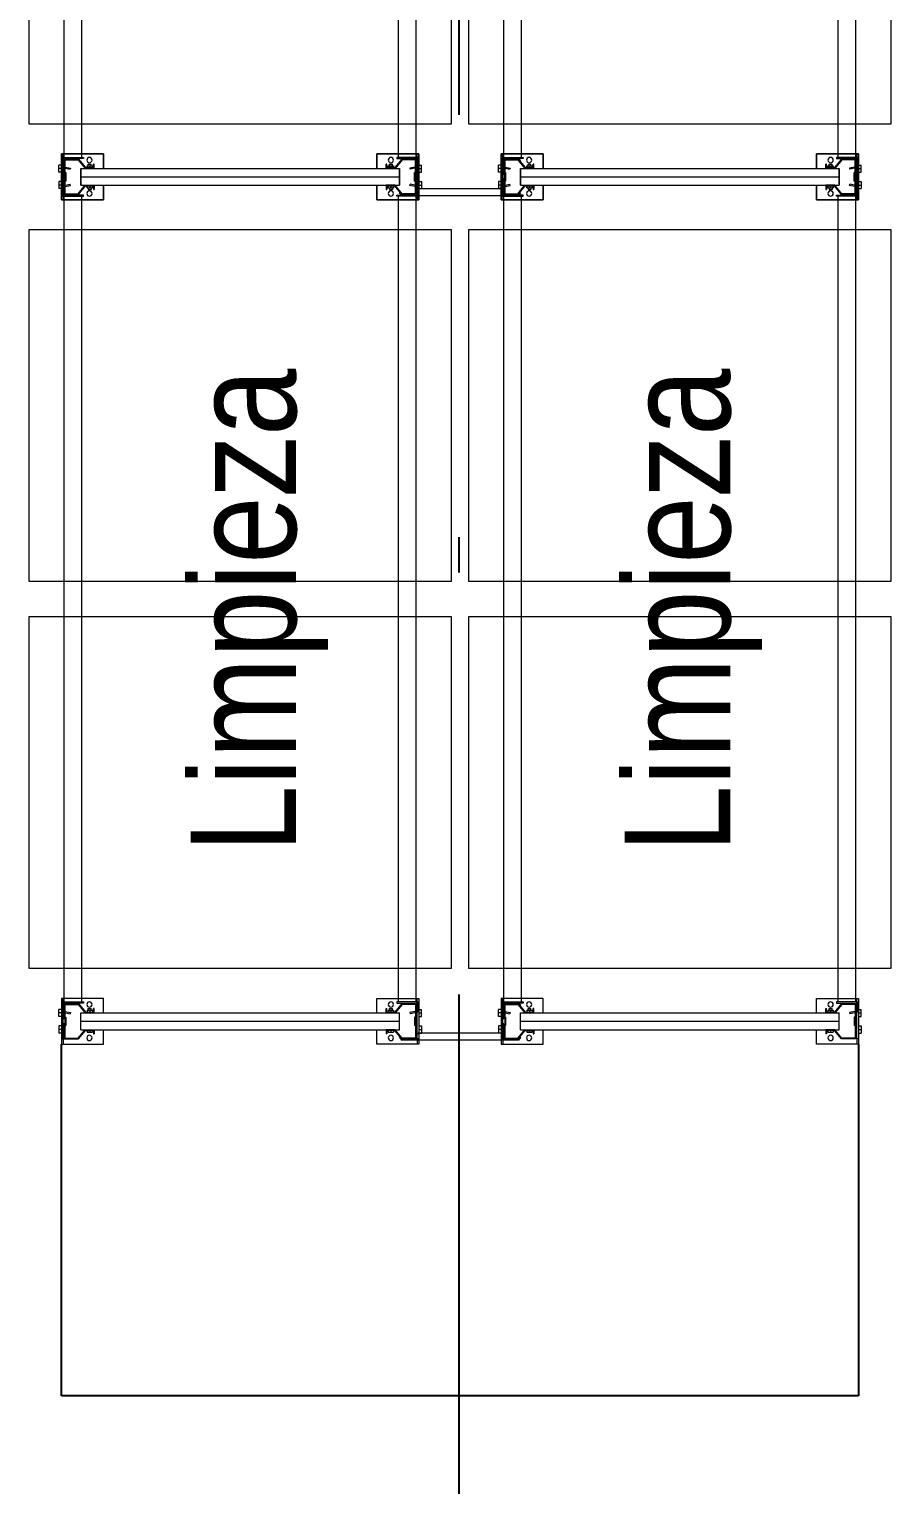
# Model space of a CAD drawing. Header units: metres. Extents: x 0 to 8715937, y -236336 to 216.
# Drawn here: x 121.426 to 123.876, y 52.287 to 56.424 of the extents above; entities that cross this region are included whole.
import ezdxf

# ---------------------------------------------------------------- set-up
doc = ezdxf.new("R2010")
doc.units = ezdxf.units.M
doc.header["$MEASUREMENT"] = 0
doc.linetypes.add('ACAD_ISO10W100', pattern=[18, 12, -3, 0, -3])
for name, color, linetype in [('0-BLOCK-EQUIPAMIENTO', 7, 'Continuous'), ('0-BLOCK-ESTRUCTURA', 7, 'Continuous'), ('AAA BAST', 5, 'Continuous'), ('AAA CONECT', 3, 'Continuous'), ('AAA LARG', 1, 'Continuous'), ('AAA PALLETS', 7, 'Continuous'), ('EJES', 251, 'ACAD_ISO10W100'), ('INSTALACIONES', 165, 'Continuous'), ('TEXTO', 7, 'Continuous')]:
    doc.layers.add(name, color=color, linetype=linetype)
doc.styles.add('AR', font='arial.ttf')

# ---------------------------------------------------------------- blocks, each defined once
blk = doc.blocks.new('DPM-ESTRUCTURA')
at = {"layer": 'EJES', "ltscale": 0.4}
blk.add_line((34.9278, 41.5801), (34.9278, 112.3301), dxfattribs=at)
blk = doc.blocks.new('1A MODULO D FTE')
at = {"layer": 'AAA BAST', "lineweight": 5}
for points in [[(-2.34, 0.415), (-2.34, 0.417), (-2.35, 0.417), (-2.35, 0.44), (-2.326, 0.46), (-2.326, 0.5), (-2.366, 0.5), (-2.366, 0.498), (-2.386, 0.498), (-2.386, 0.5), (-2.426, 0.5), (-2.426, 0.46), (-2.402, 0.44), (-2.402, 0.417), (-2.412, 0.417), (-2.412, 0.415), (-2.4, 0.415), (-2.4, 0.4409), (-2.424, 0.4609), (-2.424, 0.498), (-2.388, 0.498), (-2.388, 0.496), (-2.364, 0.496), (-2.364, 0.498), (-2.328, 0.498), (-2.328, 0.4609), (-2.352, 0.4409), (-2.352, 0.415)], [(-0.012, 0.415), (-0.012, 0.417), (-0.002, 0.417), (-0.002, 0.44), (-0.026, 0.46), (-0.026, 0.5), (0.014, 0.5), (0.014, 0.498), (0.034, 0.498), (0.034, 0.5), (0.074, 0.5), (0.074, 0.46), (0.05, 0.44), (0.05, 0.417), (0.06, 0.417), (0.06, 0.415), (0.048, 0.415), (0.048, 0.4409), (0.072, 0.4609), (0.072, 0.498), (0.036, 0.498), (0.036, 0.496), (0.012, 0.496), (0.012, 0.498), (-0.024, 0.498), (-0.024, 0.4609), (0, 0.4409), (0, 0.415)], [(-2.34, -0.415), (-2.34, -0.417), (-2.35, -0.417), (-2.35, -0.44), (-2.326, -0.46), (-2.326, -0.5), (-2.366, -0.5), (-2.366, -0.498), (-2.386, -0.498), (-2.386, -0.5), (-2.426, -0.5), (-2.426, -0.46), (-2.402, -0.44), (-2.402, -0.417), (-2.412, -0.417), (-2.412, -0.415), (-2.4, -0.415), (-2.4, -0.4409), (-2.424, -0.4609), (-2.424, -0.498), (-2.388, -0.498), (-2.388, -0.496), (-2.364, -0.496), (-2.364, -0.498), (-2.328, -0.498), (-2.328, -0.4609), (-2.352, -0.4409), (-2.352, -0.415)], [(-0.012, -0.415), (-0.012, -0.417), (-0.002, -0.417), (-0.002, -0.44), (-0.026, -0.46), (-0.026, -0.5), (0.014, -0.5), (0.014, -0.498), (0.034, -0.498), (0.034, -0.5), (0.074, -0.5), (0.074, -0.46), (0.05, -0.44), (0.05, -0.417), (0.06, -0.417), (0.06, -0.415), (0.048, -0.415), (0.048, -0.4409), (0.072, -0.4609), (0.072, -0.498), (0.036, -0.498), (0.036, -0.496), (0.012, -0.496), (0.012, -0.498), (-0.024, -0.498), (-0.024, -0.4609), (0, -0.4409), (0, -0.415)], [(-2.34, -0.835), (-2.34, -0.833), (-2.35, -0.833), (-2.35, -0.81), (-2.326, -0.79), (-2.326, -0.75), (-2.366, -0.75), (-2.366, -0.752), (-2.386, -0.752), (-2.386, -0.75), (-2.426, -0.75), (-2.426, -0.79), (-2.402, -0.81), (-2.402, -0.833), (-2.412, -0.833), (-2.412, -0.835), (-2.4, -0.835), (-2.4, -0.8091), (-2.424, -0.7891), (-2.424, -0.752), (-2.388, -0.752), (-2.388, -0.754), (-2.364, -0.754), (-2.364, -0.752), (-2.328, -0.752), (-2.328, -0.7891), (-2.352, -0.8091), (-2.352, -0.835)], [(-0.012, -0.835), (-0.012, -0.833), (-0.002, -0.833), (-0.002, -0.81), (-0.026, -0.79), (-0.026, -0.75), (0.014, -0.75), (0.014, -0.752), (0.034, -0.752), (0.034, -0.75), (0.074, -0.75), (0.074, -0.79), (0.05, -0.81), (0.05, -0.833), (0.06, -0.833), (0.06, -0.835), (0.048, -0.835), (0.048, -0.8091), (0.072, -0.7891), (0.072, -0.752), (0.036, -0.752), (0.036, -0.754), (0.012, -0.754), (0.012, -0.752), (-0.024, -0.752), (-0.024, -0.7891), (0, -0.8091), (0, -0.835)], [(-2.34, -1.665), (-2.34, -1.667), (-2.35, -1.667), (-2.35, -1.69), (-2.326, -1.71), (-2.326, -1.75), (-2.366, -1.75), (-2.366, -1.748), (-2.386, -1.748), (-2.386, -1.75), (-2.426, -1.75), (-2.426, -1.71), (-2.402, -1.69), (-2.402, -1.667), (-2.412, -1.667), (-2.412, -1.665), (-2.4, -1.665), (-2.4, -1.6909), (-2.424, -1.7109), (-2.424, -1.748), (-2.388, -1.748), (-2.388, -1.746), (-2.364, -1.746), (-2.364, -1.748), (-2.328, -1.748), (-2.328, -1.7109), (-2.352, -1.6909), (-2.352, -1.665)], [(-0.012, -1.665), (-0.012, -1.667), (-0.002, -1.667), (-0.002, -1.69), (-0.026, -1.71), (-0.026, -1.75), (0.014, -1.75), (0.014, -1.748), (0.034, -1.748), (0.034, -1.75), (0.074, -1.75), (0.074, -1.71), (0.05, -1.69), (0.05, -1.667), (0.06, -1.667), (0.06, -1.665), (0.048, -1.665), (0.048, -1.6909), (0.072, -1.7109), (0.072, -1.748), (0.036, -1.748), (0.036, -1.746), (0.012, -1.746), (0.012, -1.748), (-0.024, -1.748), (-0.024, -1.7109), (0, -1.6909), (0, -1.665)]]:
    blk.add_hatch(color=251, dxfattribs=at).paths.add_polyline_path(points)
at = {"layer": 'AAA BAST', "color": 251, "lineweight": 5}
for p, q in [((-2.426, 0.5082), (-2.441, 0.5082)), ((-2.441, 0.5082), (-2.441, 0.3882)), ((-2.426, 0.5032), (-2.441, 0.5032)), ((-2.326, 0.5082), (-2.426, 0.5082)), ((-2.426, 0.5082), (-2.426, 0.5032)), ((-2.426, 0.5032), (-2.326, 0.5032)), ((-2.386, 0.5), (-2.426, 0.5)), ((-2.426, 0.5), (-2.426, 0.46)), ((-2.424, 0.498), (-2.424, 0.4609)), ((-2.388, 0.498), (-2.424, 0.498)), ((-2.416, 0.5), (-2.416, 0.5032)), ((-2.416, 0.5032), (-2.383, 0.5032)), ((-2.3895, 0.5152), (-2.4095, 0.5152)), ((-2.4095, 0.5082), (-2.4095, 0.5152)), ((-2.3995, 0.5082), (-2.3995, 0.5152)), ((-2.3895, 0.5082), (-2.3895, 0.5152)), ((-2.388, 0.498), (-2.388, 0.496)), ((-2.386, 0.5), (-2.386, 0.498)), ((-2.386, 0.5), (-2.383, 0.5)), ((-2.366, 0.498), (-2.386, 0.498)), ((-2.383, 0.5), (-2.383, 0.5032)), ((-2.369, 0.5), (-2.369, 0.5032)), ((-2.366, 0.5), (-2.369, 0.5)), ((-2.326, 0.5), (-2.366, 0.5)), ((-2.366, 0.5), (-2.366, 0.498)), ((-2.328, 0.498), (-2.364, 0.498)), ((-2.364, 0.498), (-2.364, 0.496)), ((-2.3625, 0.5152), (-2.3425, 0.5152)), ((-2.3625, 0.5082), (-2.3625, 0.5152)), ((-2.3525, 0.5082), (-2.3525, 0.5152)), ((-2.3425, 0.5082), (-2.3425, 0.5152)), ((-2.336, 0.5), (-2.336, 0.5032)), ((-2.328, 0.498), (-2.328, 0.4609)), ((-2.326, 0.5032), (-2.326, 0.5082)), ((-2.311, 0.5082), (-2.326, 0.5082)), ((-2.326, 0.5032), (-2.311, 0.5032)), ((-2.326, 0.5), (-2.326, 0.46)), ((-2.311, 0.3882), (-2.311, 0.5082)), ((-0.041, 0.3882), (-0.041, 0.5082)), ((-0.041, 0.5082), (-0.026, 0.5082)), ((-0.026, 0.5032), (-0.041, 0.5032)), ((-0.026, 0.5032), (-0.026, 0.5082)), ((-0.026, 0.5082), (0.074, 0.5082)), ((0.074, 0.5032), (-0.026, 0.5032)), ((-0.026, 0.5), (0.014, 0.5)), ((-0.026, 0.5), (-0.026, 0.46)), ((-0.024, 0.498), (-0.024, 0.4609)), ((-0.024, 0.498), (0.012, 0.498)), ((-0.016, 0.5), (-0.016, 0.5032)), ((0.0105, 0.5152), (-0.0095, 0.5152)), ((-0.0095, 0.5082), (-0.0095, 0.5152)), ((0.0005, 0.5082), (0.0005, 0.5152)), ((0.0105, 0.5082), (0.0105, 0.5152)), ((0.012, 0.498), (0.012, 0.496)), ((0.014, 0.5), (0.014, 0.498)), ((0.014, 0.5), (0.017, 0.5)), ((0.014, 0.498), (0.034, 0.498)), ((0.017, 0.5), (0.017, 0.5032)), ((0.031, 0.5), (0.031, 0.5032)), ((0.064, 0.5032), (0.031, 0.5032)), ((0.034, 0.5), (0.031, 0.5)), ((0.034, 0.5), (0.074, 0.5)), ((0.034, 0.5), (0.034, 0.498)), ((0.036, 0.498), (0.072, 0.498)), ((0.036, 0.498), (0.036, 0.496)), ((0.0375, 0.5152), (0.0575, 0.5152)), ((0.0375, 0.5082), (0.0375, 0.5152)), ((0.0475, 0.5082), (0.0475, 0.5152)), ((0.0575, 0.5082), (0.0575, 0.5152)), ((0.064, 0.5), (0.064, 0.5032)), ((0.072, 0.498), (0.072, 0.4609)), ((0.074, 0.5082), (0.074, 0.5032)), ((0.074, 0.5082), (0.089, 0.5082)), ((0.074, 0.5032), (0.089, 0.5032)), ((0.074, 0.5), (0.074, 0.46)), ((0.089, 0.5082), (0.089, 0.3882)), ((-2.426, 0.46), (-2.402, 0.44)), ((-2.424, 0.4609), (-2.4, 0.4409)), ((-2.364, 0.496), (-2.388, 0.496)), ((-2.328, 0.4609), (-2.352, 0.4409)), ((-2.326, 0.46), (-2.35, 0.44)), ((-0.026, 0.46), (-0.002, 0.44)), ((-0.024, 0.4609), (0, 0.4409)), ((0.012, 0.496), (0.036, 0.496)), ((0.072, 0.4609), (0.048, 0.4409)), ((0.074, 0.46), (0.05, 0.44)), ((-2.402, 0.417), (-2.412, 0.417)), ((-2.412, 0.417), (-2.412, 0.415)), ((-2.4, 0.415), (-2.412, 0.415)), ((-2.402, 0.436), (-2.407, 0.436)), ((-2.407, 0.421), (-2.407, 0.436)), ((-2.402, 0.4285), (-2.407, 0.4285)), ((-2.402, 0.421), (-2.407, 0.421)), ((-2.402, 0.44), (-2.402, 0.417)), ((-2.4, 0.453), (-2.376, 0.453)), ((-2.4, -0.453), (-2.4, 0.453)), ((-2.4, 0.4409), (-2.4, 0.415)), ((-2.376, 0.453), (-2.352, 0.453)), ((-2.376, -0.453), (-2.376, 0.453)), ((-2.352, -0.453), (-2.352, 0.453)), ((-2.352, 0.4409), (-2.352, 0.415)), ((-2.352, 0.415), (-2.34, 0.415)), ((-2.35, 0.44), (-2.35, 0.417)), ((-2.345, 0.436), (-2.35, 0.436)), ((-2.35, 0.421), (-2.35, 0.436)), ((-2.345, 0.4285), (-2.35, 0.4285)), ((-2.345, 0.421), (-2.35, 0.421)), ((-2.35, 0.417), (-2.34, 0.417)), ((-2.345, 0.421), (-2.345, 0.436)), ((-2.345, 0.4328), (-2.34, 0.4328)), ((-2.345, 0.4243), (-2.34, 0.4243)), ((-2.34, 0.4243), (-2.34, 0.4328)), ((-2.34, 0.415), (-2.34, 0.417)), ((-0.007, 0.4328), (-0.012, 0.4328)), ((-0.012, 0.4243), (-0.012, 0.4328)), ((-0.007, 0.4243), (-0.012, 0.4243)), ((-0.002, 0.417), (-0.012, 0.417)), ((-0.012, 0.415), (-0.012, 0.417)), ((0, 0.415), (-0.012, 0.415)), ((-0.007, 0.436), (-0.002, 0.436)), ((-0.007, 0.421), (-0.007, 0.436)), ((-0.007, 0.4285), (-0.002, 0.4285)), ((-0.007, 0.421), (-0.002, 0.421)), ((-0.002, 0.44), (-0.002, 0.417)), ((-0.002, 0.421), (-0.002, 0.436)), ((0.024, 0.453), (0, 0.453)), ((0, -0.453), (0, 0.453)), ((0, 0.4409), (0, 0.415)), ((0.048, 0.453), (0.024, 0.453)), ((0.024, -0.453), (0.024, 0.453)), ((0.048, -0.453), (0.048, 0.453)), ((0.048, 0.4409), (0.048, 0.415)), ((0.048, 0.415), (0.06, 0.415)), ((0.05, 0.44), (0.05, 0.417)), ((0.05, 0.436), (0.055, 0.436)), ((0.05, 0.4285), (0.055, 0.4285)), ((0.05, 0.421), (0.055, 0.421)), ((0.05, 0.417), (0.06, 0.417)), ((0.055, 0.421), (0.055, 0.436)), ((0.06, 0.417), (0.06, 0.415)), ((-2.441, 0.3882), (-2.4, 0.3882)), ((-2.352, 0.3882), (-2.311, 0.3882)), ((0, 0.3882), (-0.041, 0.3882)), ((0.089, 0.3882), (0.048, 0.3882)), ((-2.441, -0.5082), (-2.441, -0.3882)), ((-2.441, -0.3882), (-2.4, -0.3882)), ((-2.352, -0.3882), (-2.311, -0.3882)), ((-2.311, -0.3882), (-2.311, -0.5082)), ((0, -0.3882), (-0.041, -0.3882)), ((-0.041, -0.3882), (-0.041, -0.5082)), ((0.089, -0.3882), (0.048, -0.3882)), ((0.089, -0.5082), (0.089, -0.3882)), ((-2.426, -0.46), (-2.402, -0.44)), ((-2.424, -0.4609), (-2.4, -0.4409)), ((-2.4, -0.415), (-2.412, -0.415)), ((-2.412, -0.417), (-2.412, -0.415)), ((-2.402, -0.417), (-2.412, -0.417)), ((-2.402, -0.4199), (-2.407, -0.4199)), ((-2.407, -0.4349), (-2.407, -0.4199)), ((-2.402, -0.4274), (-2.407, -0.4274)), ((-2.402, -0.4349), (-2.407, -0.4349)), ((-2.402, -0.44), (-2.402, -0.417)), ((-2.4, -0.4409), (-2.4, -0.415)), ((-2.4, -0.453), (-2.376, -0.453)), ((-2.376, -0.453), (-2.352, -0.453)), ((-2.352, -0.4409), (-2.352, -0.415)), ((-2.352, -0.415), (-2.34, -0.415)), ((-2.328, -0.4609), (-2.352, -0.4409)), ((-2.35, -0.44), (-2.35, -0.417)), ((-2.35, -0.417), (-2.34, -0.417)), ((-2.345, -0.4199), (-2.35, -0.4199)), ((-2.35, -0.4349), (-2.35, -0.4199)), ((-2.345, -0.4274), (-2.35, -0.4274)), ((-2.345, -0.4349), (-2.35, -0.4349)), ((-2.326, -0.46), (-2.35, -0.44)), ((-2.345, -0.4349), (-2.345, -0.4199)), ((-2.345, -0.4232), (-2.34, -0.4232)), ((-2.345, -0.4317), (-2.34, -0.4317)), ((-2.34, -0.415), (-2.34, -0.417)), ((-2.34, -0.4317), (-2.34, -0.4232)), ((-0.026, -0.46), (-0.002, -0.44)), ((-0.024, -0.4609), (0, -0.4409)), ((0, -0.415), (-0.012, -0.415)), ((-0.012, -0.415), (-0.012, -0.417)), ((-0.002, -0.417), (-0.012, -0.417)), ((-0.007, -0.4232), (-0.012, -0.4232)), ((-0.012, -0.4317), (-0.012, -0.4232)), ((-0.007, -0.4317), (-0.012, -0.4317)), ((-0.007, -0.4199), (-0.002, -0.4199)), ((-0.007, -0.4349), (-0.007, -0.4199)), ((-0.007, -0.4274), (-0.002, -0.4274)), ((-0.007, -0.4349), (-0.002, -0.4349)), ((-0.002, -0.44), (-0.002, -0.417)), ((-0.002, -0.4349), (-0.002, -0.4199)), ((0, -0.4409), (0, -0.415)), ((0.024, -0.453), (0, -0.453)), ((0.048, -0.453), (0.024, -0.453)), ((0.048, -0.4409), (0.048, -0.415)), ((0.048, -0.415), (0.06, -0.415)), ((0.072, -0.4609), (0.048, -0.4409)), ((0.05, -0.44), (0.05, -0.417)), ((0.05, -0.417), (0.06, -0.417)), ((0.05, -0.4199), (0.055, -0.4199)), ((0.05, -0.4274), (0.055, -0.4274)), ((0.05, -0.4349), (0.055, -0.4349)), ((0.074, -0.46), (0.05, -0.44)), ((0.055, -0.4349), (0.055, -0.4199)), ((0.06, -0.417), (0.06, -0.415)), ((-2.426, -0.5), (-2.426, -0.46)), ((-2.424, -0.498), (-2.424, -0.4609)), ((-2.388, -0.498), (-2.388, -0.496)), ((-2.364, -0.496), (-2.388, -0.496)), ((-2.364, -0.498), (-2.364, -0.496)), ((-2.328, -0.498), (-2.328, -0.4609)), ((-2.326, -0.5), (-2.326, -0.46)), ((-0.026, -0.5), (-0.026, -0.46)), ((-0.024, -0.498), (-0.024, -0.4609)), ((0.012, -0.498), (0.012, -0.496)), ((0.012, -0.496), (0.036, -0.496)), ((0.036, -0.498), (0.036, -0.496)), ((0.072, -0.498), (0.072, -0.4609)), ((0.074, -0.5), (0.074, -0.46)), ((-2.426, -0.5032), (-2.441, -0.5032)), ((-2.426, -0.5082), (-2.441, -0.5082)), ((-2.386, -0.5), (-2.426, -0.5)), ((-2.426, -0.5032), (-2.326, -0.5032)), ((-2.426, -0.5082), (-2.426, -0.5032)), ((-2.326, -0.5082), (-2.426, -0.5082)), ((-2.388, -0.498), (-2.424, -0.498)), ((-2.416, -0.5), (-2.416, -0.5032)), ((-2.416, -0.5032), (-2.383, -0.5032)), ((-2.4095, -0.5082), (-2.4095, -0.5152)), ((-2.3895, -0.5152), (-2.4095, -0.5152)), ((-2.3995, -0.5082), (-2.3995, -0.5152)), ((-2.3895, -0.5082), (-2.3895, -0.5152)), ((-2.366, -0.498), (-2.386, -0.498)), ((-2.386, -0.5), (-2.386, -0.498)), ((-2.386, -0.5), (-2.383, -0.5)), ((-2.383, -0.5), (-2.383, -0.5032)), ((-2.369, -0.5), (-2.369, -0.5032)), ((-2.366, -0.5), (-2.369, -0.5)), ((-2.366, -0.5), (-2.366, -0.498)), ((-2.326, -0.5), (-2.366, -0.5)), ((-2.328, -0.498), (-2.364, -0.498)), ((-2.3625, -0.5082), (-2.3625, -0.5152)), ((-2.3625, -0.5152), (-2.3425, -0.5152)), ((-2.3525, -0.5082), (-2.3525, -0.5152)), ((-2.3425, -0.5082), (-2.3425, -0.5152)), ((-2.336, -0.5), (-2.336, -0.5032)), ((-2.326, -0.5032), (-2.326, -0.5082)), ((-2.326, -0.5032), (-2.311, -0.5032)), ((-2.311, -0.5082), (-2.326, -0.5082)), ((-0.026, -0.5032), (-0.041, -0.5032)), ((-0.041, -0.5082), (-0.026, -0.5082)), ((-0.026, -0.5), (0.014, -0.5)), ((0.074, -0.5032), (-0.026, -0.5032)), ((-0.026, -0.5032), (-0.026, -0.5082)), ((-0.026, -0.5082), (0.074, -0.5082)), ((-0.024, -0.498), (0.012, -0.498)), ((-0.016, -0.5), (-0.016, -0.5032)), ((-0.0095, -0.5082), (-0.0095, -0.5152)), ((0.0105, -0.5152), (-0.0095, -0.5152)), ((0.0005, -0.5082), (0.0005, -0.5152)), ((0.0105, -0.5082), (0.0105, -0.5152)), ((0.014, -0.498), (0.034, -0.498)), ((0.014, -0.5), (0.014, -0.498)), ((0.014, -0.5), (0.017, -0.5)), ((0.017, -0.5), (0.017, -0.5032)), ((0.031, -0.5), (0.031, -0.5032)), ((0.034, -0.5), (0.031, -0.5)), ((0.064, -0.5032), (0.031, -0.5032)), ((0.034, -0.5), (0.034, -0.498)), ((0.034, -0.5), (0.074, -0.5)), ((0.036, -0.498), (0.072, -0.498)), ((0.0375, -0.5082), (0.0375, -0.5152)), ((0.0375, -0.5152), (0.0575, -0.5152)), ((0.0475, -0.5082), (0.0475, -0.5152)), ((0.0575, -0.5082), (0.0575, -0.5152)), ((0.064, -0.5), (0.064, -0.5032)), ((0.074, -0.5082), (0.074, -0.5032)), ((0.074, -0.5032), (0.089, -0.5032)), ((0.074, -0.5082), (0.089, -0.5082)), ((-2.426, -0.7418), (-2.441, -0.7418)), ((-2.441, -0.7418), (-2.441, -0.8618)), ((-2.326, -0.7418), (-2.426, -0.7418)), ((-2.426, -0.7418), (-2.426, -0.7468)), ((-2.3895, -0.7348), (-2.4095, -0.7348)), ((-2.4095, -0.7418), (-2.4095, -0.7348)), ((-2.3995, -0.7418), (-2.3995, -0.7348)), ((-2.3895, -0.7418), (-2.3895, -0.7348)), ((-2.3625, -0.7348), (-2.3425, -0.7348)), ((-2.3625, -0.7418), (-2.3625, -0.7348)), ((-2.3525, -0.7418), (-2.3525, -0.7348)), ((-2.3425, -0.7418), (-2.3425, -0.7348)), ((-2.326, -0.7468), (-2.326, -0.7418)), ((-2.311, -0.7418), (-2.326, -0.7418)), ((-2.311, -0.8618), (-2.311, -0.7418)), ((-0.041, -0.8618), (-0.041, -0.7418)), ((-0.041, -0.7418), (-0.026, -0.7418)), ((-0.026, -0.7468), (-0.026, -0.7418)), ((-0.026, -0.7418), (0.074, -0.7418)), ((0.0105, -0.7348), (-0.0095, -0.7348)), ((-0.0095, -0.7418), (-0.0095, -0.7348)), ((0.0005, -0.7418), (0.0005, -0.7348)), ((0.0105, -0.7418), (0.0105, -0.7348)), ((0.0375, -0.7348), (0.0575, -0.7348)), ((0.0375, -0.7418), (0.0375, -0.7348)), ((0.0475, -0.7418), (0.0475, -0.7348)), ((0.0575, -0.7418), (0.0575, -0.7348)), ((0.074, -0.7418), (0.074, -0.7468)), ((0.074, -0.7418), (0.089, -0.7418)), ((0.089, -0.7418), (0.089, -0.8618)), ((-2.426, -0.7468), (-2.441, -0.7468)), ((-2.426, -0.7468), (-2.326, -0.7468)), ((-2.386, -0.75), (-2.426, -0.75)), ((-2.426, -0.75), (-2.426, -0.79)), ((-2.424, -0.752), (-2.424, -0.7891)), ((-2.388, -0.752), (-2.424, -0.752)), ((-2.416, -0.75), (-2.416, -0.7468)), ((-2.416, -0.7468), (-2.383, -0.7468)), ((-2.388, -0.752), (-2.388, -0.754)), ((-2.364, -0.754), (-2.388, -0.754)), ((-2.386, -0.75), (-2.386, -0.752)), ((-2.386, -0.75), (-2.383, -0.75)), ((-2.366, -0.752), (-2.386, -0.752)), ((-2.383, -0.75), (-2.383, -0.7468)), ((-2.369, -0.75), (-2.369, -0.7468)), ((-2.366, -0.75), (-2.369, -0.75)), ((-2.326, -0.75), (-2.366, -0.75)), ((-2.366, -0.75), (-2.366, -0.752)), ((-2.328, -0.752), (-2.364, -0.752)), ((-2.364, -0.752), (-2.364, -0.754)), ((-2.336, -0.75), (-2.336, -0.7468)), ((-2.328, -0.752), (-2.328, -0.7891)), ((-2.326, -0.7468), (-2.311, -0.7468)), ((-2.326, -0.75), (-2.326, -0.79)), ((-0.026, -0.7468), (-0.041, -0.7468)), ((0.074, -0.7468), (-0.026, -0.7468)), ((-0.026, -0.75), (0.014, -0.75)), ((-0.026, -0.75), (-0.026, -0.79)), ((-0.024, -0.752), (-0.024, -0.7891)), ((-0.024, -0.752), (0.012, -0.752)), ((-0.016, -0.75), (-0.016, -0.7468)), ((0.012, -0.752), (0.012, -0.754)), ((0.012, -0.754), (0.036, -0.754)), ((0.014, -0.75), (0.014, -0.752)), ((0.014, -0.75), (0.017, -0.75)), ((0.014, -0.752), (0.034, -0.752)), ((0.017, -0.75), (0.017, -0.7468)), ((0.031, -0.75), (0.031, -0.7468)), ((0.064, -0.7468), (0.031, -0.7468)), ((0.034, -0.75), (0.031, -0.75)), ((0.034, -0.75), (0.074, -0.75)), ((0.034, -0.75), (0.034, -0.752)), ((0.036, -0.752), (0.072, -0.752)), ((0.036, -0.752), (0.036, -0.754)), ((0.064, -0.75), (0.064, -0.7468)), ((0.072, -0.752), (0.072, -0.7891)), ((0.074, -0.7468), (0.089, -0.7468)), ((0.074, -0.75), (0.074, -0.79)), ((-2.426, -0.79), (-2.402, -0.81)), ((-2.424, -0.7891), (-2.4, -0.8091)), ((-2.402, -0.814), (-2.407, -0.814)), ((-2.407, -0.829), (-2.407, -0.814)), ((-2.402, -0.8215), (-2.407, -0.8215)), ((-2.402, -0.81), (-2.402, -0.833)), ((-2.4, -0.797), (-2.376, -0.797)), ((-2.4, -1.703), (-2.4, -0.797)), ((-2.4, -0.8091), (-2.4, -0.835)), ((-2.376, -0.797), (-2.352, -0.797)), ((-2.376, -1.703), (-2.376, -0.797)), ((-2.328, -0.7891), (-2.352, -0.8091)), ((-2.352, -1.703), (-2.352, -0.797)), ((-2.352, -0.8091), (-2.352, -0.835)), ((-2.326, -0.79), (-2.35, -0.81)), ((-2.35, -0.81), (-2.35, -0.833)), ((-2.345, -0.814), (-2.35, -0.814)), ((-2.35, -0.829), (-2.35, -0.814)), ((-2.345, -0.8215), (-2.35, -0.8215)), ((-2.345, -0.829), (-2.345, -0.814)), ((-2.345, -0.8172), (-2.34, -0.8172)), ((-2.345, -0.8257), (-2.34, -0.8257)), ((-2.34, -0.8257), (-2.34, -0.8172)), ((-0.026, -0.79), (-0.002, -0.81)), ((-0.024, -0.7891), (0, -0.8091)), ((-0.007, -0.8172), (-0.012, -0.8172)), ((-0.012, -0.8257), (-0.012, -0.8172)), ((-0.007, -0.8257), (-0.012, -0.8257)), ((-0.007, -0.814), (-0.002, -0.814)), ((-0.007, -0.829), (-0.007, -0.814)), ((-0.007, -0.8215), (-0.002, -0.8215)), ((-0.002, -0.81), (-0.002, -0.833)), ((-0.002, -0.829), (-0.002, -0.814)), ((0.024, -0.797), (0, -0.797)), ((0, -1.703), (0, -0.797)), ((0, -0.8091), (0, -0.835)), ((0.048, -0.797), (0.024, -0.797)), ((0.024, -1.703), (0.024, -0.797)), ((0.072, -0.7891), (0.048, -0.8091)), ((0.048, -1.703), (0.048, -0.797)), ((0.048, -0.8091), (0.048, -0.835)), ((0.074, -0.79), (0.05, -0.81)), ((0.05, -0.81), (0.05, -0.833)), ((0.05, -0.814), (0.055, -0.814)), ((0.05, -0.8215), (0.055, -0.8215)), ((0.055, -0.829), (0.055, -0.814)), ((-2.441, -0.8618), (-2.4, -0.8618)), ((-2.402, -0.833), (-2.412, -0.833)), ((-2.412, -0.833), (-2.412, -0.835)), ((-2.4, -0.835), (-2.412, -0.835)), ((-2.402, -0.829), (-2.407, -0.829)), ((-2.352, -0.835), (-2.34, -0.835)), ((-2.352, -0.8618), (-2.311, -0.8618)), ((-2.345, -0.829), (-2.35, -0.829)), ((-2.35, -0.833), (-2.34, -0.833)), ((-2.34, -0.835), (-2.34, -0.833)), ((0, -0.8618), (-0.041, -0.8618)), ((-0.002, -0.833), (-0.012, -0.833)), ((-0.012, -0.835), (-0.012, -0.833)), ((0, -0.835), (-0.012, -0.835)), ((-0.007, -0.829), (-0.002, -0.829)), ((0.048, -0.835), (0.06, -0.835)), ((0.089, -0.8618), (0.048, -0.8618)), ((0.05, -0.829), (0.055, -0.829)), ((0.05, -0.833), (0.06, -0.833)), ((0.06, -0.833), (0.06, -0.835)), ((-2.441, -1.7582), (-2.441, -1.6382)), ((-2.441, -1.6382), (-2.4, -1.6382)), ((-2.352, -1.6382), (-2.311, -1.6382)), ((-2.311, -1.6382), (-2.311, -1.7582)), ((0, -1.6382), (-0.041, -1.6382)), ((-0.041, -1.6382), (-0.041, -1.7582)), ((0.089, -1.6382), (0.048, -1.6382)), ((0.089, -1.7582), (0.089, -1.6382)), ((-2.426, -1.71), (-2.402, -1.69)), ((-2.424, -1.7109), (-2.4, -1.6909)), ((-2.4, -1.665), (-2.412, -1.665)), ((-2.412, -1.667), (-2.412, -1.665)), ((-2.402, -1.667), (-2.412, -1.667)), ((-2.402, -1.6699), (-2.407, -1.6699)), ((-2.407, -1.6849), (-2.407, -1.6699)), ((-2.402, -1.6774), (-2.407, -1.6774)), ((-2.402, -1.6849), (-2.407, -1.6849)), ((-2.402, -1.69), (-2.402, -1.667)), ((-2.4, -1.6909), (-2.4, -1.665)), ((-2.352, -1.6909), (-2.352, -1.665)), ((-2.352, -1.665), (-2.34, -1.665)), ((-2.328, -1.7109), (-2.352, -1.6909)), ((-2.35, -1.69), (-2.35, -1.667)), ((-2.35, -1.667), (-2.34, -1.667)), ((-2.345, -1.6699), (-2.35, -1.6699)), ((-2.35, -1.6849), (-2.35, -1.6699)), ((-2.345, -1.6774), (-2.35, -1.6774)), ((-2.345, -1.6849), (-2.35, -1.6849)), ((-2.326, -1.71), (-2.35, -1.69)), ((-2.345, -1.6849), (-2.345, -1.6699)), ((-2.345, -1.6732), (-2.34, -1.6732)), ((-2.345, -1.6817), (-2.34, -1.6817)), ((-2.34, -1.665), (-2.34, -1.667)), ((-2.34, -1.6817), (-2.34, -1.6732)), ((-0.026, -1.71), (-0.002, -1.69)), ((-0.024, -1.7109), (0, -1.6909)), ((0, -1.665), (-0.012, -1.665)), ((-0.012, -1.665), (-0.012, -1.667)), ((-0.002, -1.667), (-0.012, -1.667)), ((-0.007, -1.6732), (-0.012, -1.6732)), ((-0.012, -1.6817), (-0.012, -1.6732)), ((-0.007, -1.6817), (-0.012, -1.6817)), ((-0.007, -1.6699), (-0.002, -1.6699)), ((-0.007, -1.6849), (-0.007, -1.6699)), ((-0.007, -1.6774), (-0.002, -1.6774)), ((-0.007, -1.6849), (-0.002, -1.6849)), ((-0.002, -1.69), (-0.002, -1.667)), ((-0.002, -1.6849), (-0.002, -1.6699)), ((0, -1.6909), (0, -1.665)), ((0.048, -1.6909), (0.048, -1.665)), ((0.048, -1.665), (0.06, -1.665)), ((0.072, -1.7109), (0.048, -1.6909)), ((0.05, -1.69), (0.05, -1.667)), ((0.05, -1.667), (0.06, -1.667)), ((0.05, -1.6699), (0.055, -1.6699)), ((0.05, -1.6774), (0.055, -1.6774)), ((0.05, -1.6849), (0.055, -1.6849)), ((0.074, -1.71), (0.05, -1.69)), ((0.055, -1.6849), (0.055, -1.6699)), ((0.06, -1.667), (0.06, -1.665)), ((-2.426, -1.75), (-2.426, -1.71)), ((-2.424, -1.748), (-2.424, -1.7109)), ((-2.4, -1.703), (-2.376, -1.703)), ((-2.376, -1.703), (-2.352, -1.703)), ((-2.328, -1.748), (-2.328, -1.7109)), ((-2.326, -1.75), (-2.326, -1.71)), ((-0.026, -1.75), (-0.026, -1.71)), ((-0.024, -1.748), (-0.024, -1.7109)), ((0.024, -1.703), (0, -1.703)), ((0.048, -1.703), (0.024, -1.703)), ((0.072, -1.748), (0.072, -1.7109)), ((0.074, -1.75), (0.074, -1.71)), ((-2.426, -1.7532), (-2.441, -1.7532)), ((-2.426, -1.7582), (-2.441, -1.7582)), ((-2.386, -1.75), (-2.426, -1.75)), ((-2.426, -1.7532), (-2.326, -1.7532)), ((-2.426, -1.7582), (-2.426, -1.7532)), ((-2.326, -1.7582), (-2.426, -1.7582)), ((-2.388, -1.748), (-2.424, -1.748)), ((-2.416, -1.75), (-2.416, -1.7532)), ((-2.416, -1.7532), (-2.383, -1.7532)), ((-2.4095, -1.7582), (-2.4095, -1.7652)), ((-2.3895, -1.7652), (-2.4095, -1.7652)), ((-2.3995, -1.7582), (-2.3995, -1.7652)), ((-2.3895, -1.7582), (-2.3895, -1.7652)), ((-2.388, -1.748), (-2.388, -1.746)), ((-2.364, -1.746), (-2.388, -1.746)), ((-2.366, -1.748), (-2.386, -1.748)), ((-2.386, -1.75), (-2.386, -1.748)), ((-2.386, -1.75), (-2.383, -1.75)), ((-2.383, -1.75), (-2.383, -1.7532)), ((-2.369, -1.75), (-2.369, -1.7532)), ((-2.366, -1.75), (-2.369, -1.75)), ((-2.366, -1.75), (-2.366, -1.748)), ((-2.326, -1.75), (-2.366, -1.75)), ((-2.364, -1.748), (-2.364, -1.746)), ((-2.328, -1.748), (-2.364, -1.748)), ((-2.3625, -1.7582), (-2.3625, -1.7652)), ((-2.3625, -1.7652), (-2.3425, -1.7652)), ((-2.3525, -1.7582), (-2.3525, -1.7652)), ((-2.3425, -1.7582), (-2.3425, -1.7652)), ((-2.336, -1.75), (-2.336, -1.7532)), ((-2.326, -1.7532), (-2.326, -1.7582)), ((-2.326, -1.7532), (-2.311, -1.7532)), ((-2.311, -1.7582), (-2.326, -1.7582)), ((-0.026, -1.7532), (-0.041, -1.7532)), ((-0.041, -1.7582), (-0.026, -1.7582)), ((-0.026, -1.75), (0.014, -1.75)), ((0.074, -1.7532), (-0.026, -1.7532)), ((-0.026, -1.7532), (-0.026, -1.7582)), ((-0.026, -1.7582), (0.074, -1.7582)), ((-0.024, -1.748), (0.012, -1.748)), ((-0.016, -1.75), (-0.016, -1.7532)), ((-0.0095, -1.7582), (-0.0095, -1.7652)), ((0.0105, -1.7652), (-0.0095, -1.7652)), ((0.0005, -1.7582), (0.0005, -1.7652)), ((0.0105, -1.7582), (0.0105, -1.7652)), ((0.012, -1.748), (0.012, -1.746)), ((0.012, -1.746), (0.036, -1.746)), ((0.014, -1.748), (0.034, -1.748)), ((0.014, -1.75), (0.014, -1.748)), ((0.014, -1.75), (0.017, -1.75)), ((0.017, -1.75), (0.017, -1.7532)), ((0.031, -1.75), (0.031, -1.7532)), ((0.034, -1.75), (0.031, -1.75)), ((0.064, -1.7532), (0.031, -1.7532)), ((0.034, -1.75), (0.034, -1.748)), ((0.034, -1.75), (0.074, -1.75)), ((0.036, -1.748), (0.036, -1.746)), ((0.036, -1.748), (0.072, -1.748)), ((0.0375, -1.7582), (0.0375, -1.7652)), ((0.0375, -1.7652), (0.0575, -1.7652)), ((0.0475, -1.7582), (0.0475, -1.7652)), ((0.0575, -1.7582), (0.0575, -1.7652)), ((0.064, -1.75), (0.064, -1.7532)), ((0.074, -1.7582), (0.074, -1.7532)), ((0.074, -1.7532), (0.089, -1.7532)), ((0.074, -1.7582), (0.089, -1.7582))]:
    blk.add_line(p, q, dxfattribs=at)
for centre in [(-2.4235, 0.4285), (-2.3285, 0.4285), (-0.0235, 0.4285), (0.0715, 0.4285), (-2.4235, -0.4285), (-2.3285, -0.4285), (-0.0235, -0.4285), (0.0715, -0.4285), (-2.4235, -0.8215), (-2.3285, -0.8215), (-0.0235, -0.8215), (0.0715, -0.8215), (-2.4235, -1.6785), (-2.3285, -1.6785), (-0.0235, -1.6785), (0.0715, -1.6785)]:
    blk.add_circle(centre, 0.0075, dxfattribs=at)
at = {"layer": 'AAA CONECT', "color": 251, "lineweight": 5}
for p, q in [((-2.4223, -0.4527), (-2.43, -0.4591)), ((-2.421, -0.4542), (-2.428, -0.46)), ((-2.4223, -0.4527), (-2.421, -0.4542)), ((-2.3297, -0.4527), (-2.331, -0.4542)), ((-2.331, -0.4542), (-2.324, -0.46)), ((-2.3297, -0.4527), (-2.322, -0.4591)), ((-0.0223, -0.4527), (-0.03, -0.4591)), ((-0.021, -0.4542), (-0.028, -0.46)), ((-0.0223, -0.4527), (-0.021, -0.4542)), ((-2.428, -0.5016), (-2.428, -0.46)), ((-2.324, -0.5016), (-2.324, -0.46)), ((-0.028, -0.5016), (-0.028, -0.46)), ((-2.428, -0.5016), (-2.415, -0.5016)), ((-2.41, -0.5066), (-2.415, -0.5016)), ((-2.342, -0.5066), (-2.337, -0.5016)), ((-2.324, -0.5016), (-2.337, -0.5016)), ((-0.028, -0.5016), (-0.015, -0.5016)), ((-0.01, -0.5066), (-0.015, -0.5016)), ((-2.41, -0.7434), (-2.415, -0.7484)), ((-0.01, -0.7434), (-0.015, -0.7484)), ((-2.428, -0.7484), (-2.428, -0.79)), ((-2.428, -0.7484), (-2.415, -0.7484)), ((-0.028, -0.7484), (-0.028, -0.79)), ((-0.028, -0.7484), (-0.015, -0.7484)), ((-2.4223, -0.7973), (-2.43, -0.7909)), ((-2.421, -0.7958), (-2.428, -0.79)), ((-2.4223, -0.7973), (-2.421, -0.7958)), ((-0.0223, -0.7973), (-0.03, -0.7909)), ((-0.021, -0.7958), (-0.028, -0.79)), ((-0.0223, -0.7973), (-0.021, -0.7958))]:
    blk.add_line(p, q, dxfattribs=at)
at = {"layer": 'AAA CONECT', "color": 251, "lineweight": 5, "ltscale": 0.21}
for p, q in [((-2.43, -0.4591), (-2.43, -0.7909)), ((-0.03, -0.4591), (-0.03, -0.7909)), ((-2.41, -0.5066), (-2.41, -0.7434)), ((-0.01, -0.5066), (-0.01, -0.7434))]:
    blk.add_line(p, q, dxfattribs=at)
at = {"layer": 'AAA LARG', "color": 251, "lineweight": 5}
for p, q in [((-2.35, 0.505), (-2.3547, 0.4829)), ((-2.3474, 0.5018), (-2.3516, 0.4822)), ((-2.35, 0.505), (-2.321, 0.505)), ((-2.3242, 0.5018), (-2.3474, 0.5018)), ((-2.3242, 0.445), (-2.3242, 0.5018)), ((-2.321, 0.505), (-2.321, 0.445)), ((-2.321, 0.5), (-0.031, 0.5)), ((-0.002, 0.505), (-0.031, 0.505)), ((-0.031, 0.505), (-0.031, 0.445)), ((-0.0278, 0.445), (-0.0278, 0.5018)), ((-0.0278, 0.5018), (-0.0046, 0.5018)), ((-0.0046, 0.5018), (-0.0004, 0.4822)), ((-0.002, 0.505), (0.0027, 0.4829)), ((-2.3516, 0.4822), (-2.3547, 0.4829)), ((-0.0004, 0.4822), (0.0027, 0.4829)), ((-2.321, 0.445), (-2.3242, 0.445)), ((-2.321, 0.45), (-0.031, 0.45)), ((-0.031, 0.445), (-0.0278, 0.445)), ((-2.321, -0.445), (-2.3242, -0.445)), ((-2.3242, -0.445), (-2.3242, -0.5018)), ((-2.321, -0.505), (-2.321, -0.445)), ((-2.321, -0.45), (-0.031, -0.45)), ((-0.031, -0.505), (-0.031, -0.445)), ((-0.031, -0.445), (-0.0278, -0.445)), ((-0.0278, -0.445), (-0.0278, -0.5018)), ((-2.3516, -0.4822), (-2.3547, -0.4829)), ((-2.35, -0.505), (-2.3547, -0.4829)), ((-2.3474, -0.5018), (-2.3516, -0.4822)), ((-0.0046, -0.5018), (-0.0004, -0.4822)), ((-0.002, -0.505), (0.0027, -0.4829)), ((-0.0004, -0.4822), (0.0027, -0.4829)), ((-2.35, -0.505), (-2.321, -0.505)), ((-2.3242, -0.5018), (-2.3474, -0.5018)), ((-2.321, -0.5), (-0.031, -0.5)), ((-0.002, -0.505), (-0.031, -0.505)), ((-0.0278, -0.5018), (-0.0046, -0.5018)), ((-2.35, -0.745), (-2.3547, -0.7671)), ((-2.3516, -0.7678), (-2.3547, -0.7671)), ((-2.3474, -0.7482), (-2.3516, -0.7678)), ((-2.35, -0.745), (-2.321, -0.745)), ((-2.3242, -0.7482), (-2.3474, -0.7482)), ((-2.3242, -0.805), (-2.3242, -0.7482)), ((-2.321, -0.745), (-2.321, -0.805)), ((-2.321, -0.75), (-0.031, -0.75)), ((-0.002, -0.745), (-0.031, -0.745)), ((-0.031, -0.745), (-0.031, -0.805)), ((-0.0278, -0.805), (-0.0278, -0.7482)), ((-0.0278, -0.7482), (-0.0046, -0.7482)), ((-0.0046, -0.7482), (-0.0004, -0.7678)), ((-0.002, -0.745), (0.0027, -0.7671)), ((-0.0004, -0.7678), (0.0027, -0.7671)), ((-2.321, -0.805), (-2.3242, -0.805)), ((-2.321, -0.8), (-0.031, -0.8)), ((-0.031, -0.805), (-0.0278, -0.805)), ((-2.321, -1.695), (-2.3242, -1.695)), ((-2.3242, -1.695), (-2.3242, -1.7518)), ((-2.321, -1.755), (-2.321, -1.695)), ((-0.031, -1.755), (-0.031, -1.695)), ((-0.031, -1.695), (-0.0278, -1.695)), ((-0.0278, -1.695), (-0.0278, -1.7518)), ((-2.3516, -1.7322), (-2.3547, -1.7329)), ((-2.35, -1.755), (-2.3547, -1.7329)), ((-2.3474, -1.7518), (-2.3516, -1.7322)), ((-2.321, -1.7), (-0.031, -1.7)), ((-0.0046, -1.7518), (-0.0004, -1.7322)), ((-0.002, -1.755), (0.0027, -1.7329)), ((-0.0004, -1.7322), (0.0027, -1.7329)), ((-2.35, -1.755), (-2.321, -1.755)), ((-2.3242, -1.7518), (-2.3474, -1.7518)), ((-2.321, -1.75), (-0.031, -1.75)), ((-0.002, -1.755), (-0.031, -1.755)), ((-0.0278, -1.7518), (-0.0046, -1.7518))]:
    blk.add_line(p, q, dxfattribs=at)
at = {"layer": 'AAA PALLETS', "color": 251, "lineweight": 5, "ltscale": 0.21}
for p, q in [((-1.226, 0.6), (-2.226, 0.6)), ((-2.226, 0.6), (-2.226, -0.6)), ((-1.226, -0.6), (-1.226, 0.6)), ((-0.126, 0.6), (-1.126, 0.6)), ((-1.126, 0.6), (-1.126, -0.6)), ((-0.126, -0.6), (-0.126, 0.6)), ((-2.226, -0.6), (-1.226, -0.6)), ((-1.126, -0.6), (-0.126, -0.6)), ((-1.226, -0.65), (-2.226, -0.65)), ((-2.226, -0.65), (-2.226, -1.85)), ((-1.226, -1.85), (-1.226, -0.65)), ((-0.126, -0.65), (-1.126, -0.65)), ((-1.126, -0.65), (-1.126, -1.85)), ((-0.126, -1.85), (-0.126, -0.65)), ((-2.226, -1.85), (-1.226, -1.85)), ((-1.126, -1.85), (-0.126, -1.85))]:
    blk.add_line(p, q, dxfattribs=at)
blk = doc.blocks.new('DPM-EQUIPAMIENTO')
at = {"layer": 'INSTALACIONES', "ltscale": 0.1}
for p, q in [((33.7974, 52.5393), (33.7974, 53.5393)), ((36.0638, 53.5393), (36.0638, 52.5393)), ((36.0638, 52.5393), (33.7974, 52.5393))]:
    blk.add_line(p, q, dxfattribs=at)
at = {"layer": 'AAA BAST', "xscale": -1, "rotation": 270}
for p in [(35.5556, 58.3803), (35.5556, 55.9803)]:
    blk.add_blockref('1A MODULO D FTE', p, dxfattribs=at)

msp = doc.modelspace()

# ---------------------------------------------------------------- block references
at = {"layer": '0-BLOCK-EQUIPAMIENTO'}
msp.add_blockref('DPM-EQUIPAMIENTO', (87.72, 0), dxfattribs=at)
at = {"layer": '0-BLOCK-ESTRUCTURA', "ltscale": 0.1}
msp.add_blockref('DPM-ESTRUCTURA', (87.72, 0), dxfattribs=at)

# ---------------------------------------------------------------- texts
at = {"layer": 'TEXTO', "ltscale": 0.1, "char_height": 0.300033, "attachment_point": 1, "rotation": 90, "style": 'AR'}
for insert in [(121.8845, 54.0836), (123.1187, 54.0836)]:
    msp.add_mtext_dynamic_manual_height_columns('{\\fArial Narrow|b0|i0|c0|p34;Limpieza}', width=4.08123, gutter_width=12.5, heights=[0], dxfattribs=dict(at, insert=insert))

doc.saveas('drawing.dxf')
